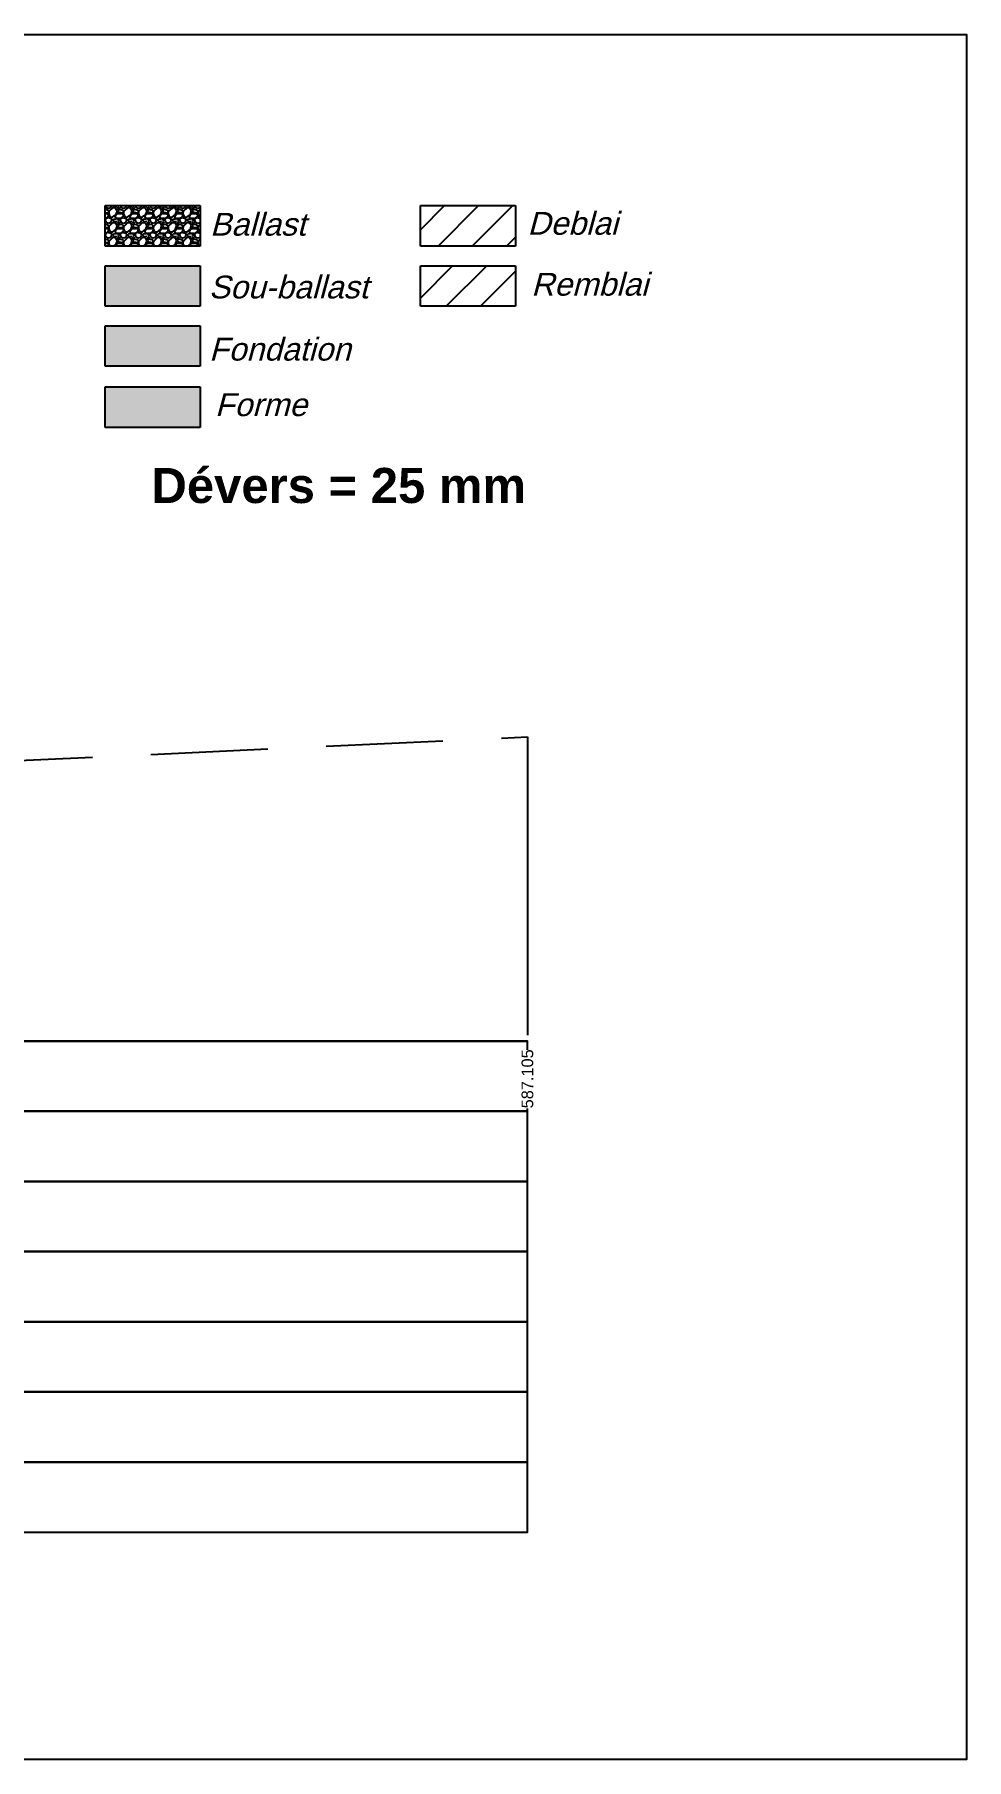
# Model space of a CAD drawing. Header units: millimetres. Extents: x 2762 to 3076, y 916 to 3305.
# Drawn here: x 2906.95 to 2922.89, y 1764.4 to 1793.9 of the extents above; entities that cross this region are included whole.
import ezdxf

# ---------------------------------------------------------------- set-up
doc = ezdxf.new("R2010")
doc.units = ezdxf.units.MM
doc.header["$LTSCALE"] = 2
doc.linetypes.add('CACHE', pattern=[9.525, 6.35, -3.175])
doc.linetypes.add('DASHED', pattern=[0.75, 0.5, -0.25])
doc.layers.add('C-ANNO-TABL-TEXT', color=150, linetype='Continuous')
doc.styles.add('ARIAL', font='arial.ttf')
doc.styles.add('C3D_Profil_Travers', font='romans.shx')
doc.styles.get("Standard").update_dxf_attribs({"font": 'arial.ttf'})

msp = doc.modelspace()

# ---------------------------------------------------------------- hatches: boundary and pattern name
h = msp.add_hatch(color=11)
h.dxf.hatch_style = 1
h.paths.add_polyline_path([(2909.781, 1789.944), (2908.155, 1789.944), (2908.155, 1789.252), (2909.781, 1789.252)])
h = msp.add_hatch(color=30)
h.dxf.hatch_style = 1
h.paths.add_polyline_path([(2909.781, 1788.917), (2908.155, 1788.917), (2908.155, 1788.225), (2909.781, 1788.225)])
h = msp.add_hatch(color=83)
h.dxf.hatch_style = 1
h.paths.add_polyline_path([(2909.781, 1787.871), (2908.155, 1787.871), (2908.155, 1787.179), (2909.781, 1787.179)])

# ---------------------------------------------------------------- linework, layer by layer
for p, q in [((2908.155, 1790.972), (2909.781, 1790.972)), ((2908.155, 1790.28), (2908.155, 1790.972)), ((2909.781, 1790.972), (2909.781, 1790.28)), ((2913.548, 1790.972), (2915.174, 1790.972)), ((2913.548, 1790.28), (2913.548, 1790.972)), ((2915.174, 1790.972), (2915.174, 1790.28)), ((2909.781, 1790.28), (2908.155, 1790.28)), ((2915.174, 1790.28), (2913.548, 1790.28)), ((2908.155, 1789.944), (2909.781, 1789.944)), ((2908.155, 1789.252), (2908.155, 1789.944)), ((2909.781, 1789.944), (2909.781, 1789.252)), ((2913.548, 1789.944), (2915.174, 1789.944)), ((2913.548, 1789.252), (2913.548, 1789.944)), ((2915.174, 1789.944), (2915.174, 1789.252)), ((2909.781, 1789.252), (2908.155, 1789.252)), ((2915.174, 1789.252), (2913.548, 1789.252)), ((2908.155, 1788.917), (2909.781, 1788.917)), ((2908.155, 1788.225), (2908.155, 1788.917)), ((2909.781, 1788.917), (2909.781, 1788.225)), ((2909.781, 1788.225), (2908.155, 1788.225)), ((2908.155, 1787.871), (2909.781, 1787.871)), ((2908.155, 1787.179), (2908.155, 1787.871)), ((2909.781, 1787.871), (2909.781, 1787.179)), ((2909.781, 1787.179), (2908.155, 1787.179))]:
    msp.add_line(p, q)
at = {"linetype": 'Continuous'}
for p, q in [((2908.161, 1790.972), (2908.174, 1790.941)), ((2908.26, 1790.941), (2908.271, 1790.972)), ((2908.317, 1790.946), (2908.293, 1790.972)), ((2908.36, 1790.952), (2908.302, 1790.947)), ((2908.394, 1790.972), (2908.376, 1790.952)), ((2908.415, 1790.972), (2908.428, 1790.941)), ((2908.514, 1790.941), (2908.525, 1790.972)), ((2908.571, 1790.946), (2908.547, 1790.972)), ((2908.614, 1790.952), (2908.556, 1790.947)), ((2908.648, 1790.972), (2908.63, 1790.952)), ((2908.669, 1790.972), (2908.682, 1790.941)), ((2908.768, 1790.941), (2908.779, 1790.972)), ((2908.825, 1790.946), (2908.801, 1790.972)), ((2908.868, 1790.952), (2908.81, 1790.947)), ((2908.902, 1790.972), (2908.884, 1790.952)), ((2908.923, 1790.972), (2908.936, 1790.941)), ((2909.022, 1790.941), (2909.033, 1790.972)), ((2909.079, 1790.946), (2909.055, 1790.972)), ((2909.122, 1790.952), (2909.064, 1790.947)), ((2909.156, 1790.972), (2909.138, 1790.952)), ((2909.177, 1790.972), (2909.19, 1790.941)), ((2909.276, 1790.941), (2909.287, 1790.972)), ((2909.333, 1790.946), (2909.309, 1790.972)), ((2909.376, 1790.952), (2909.318, 1790.947)), ((2909.41, 1790.972), (2909.392, 1790.952)), ((2909.431, 1790.972), (2909.444, 1790.941)), ((2909.53, 1790.941), (2909.541, 1790.972)), ((2909.587, 1790.946), (2909.563, 1790.972)), ((2909.63, 1790.952), (2909.572, 1790.947)), ((2909.664, 1790.972), (2909.646, 1790.952)), ((2909.685, 1790.972), (2909.698, 1790.941)), ((2908.158, 1790.925), (2908.155, 1790.927)), ((2908.155, 1790.923), (2908.158, 1790.925)), ((2908.195, 1790.897), (2908.155, 1790.903)), ((2908.155, 1790.857), (2908.205, 1790.851)), ((2908.155, 1790.837), (2908.181, 1790.837)), ((2908.207, 1790.772), (2908.155, 1790.745)), ((2908.158, 1790.671), (2908.155, 1790.673)), ((2908.155, 1790.669), (2908.158, 1790.671)), ((2908.159, 1790.722), (2908.174, 1790.687)), ((2908.16, 1790.722), (2908.176, 1790.758)), ((2908.173, 1790.941), (2908.216, 1790.928)), ((2908.173, 1790.687), (2908.216, 1790.674)), ((2908.176, 1790.758), (2908.217, 1790.771)), ((2908.18, 1790.839), (2908.214, 1790.816)), ((2908.218, 1790.881), (2908.197, 1790.899)), ((2908.204, 1790.842), (2908.217, 1790.865)), ((2908.214, 1790.814), (2908.204, 1790.778)), ((2908.216, 1790.928), (2908.26, 1790.941)), ((2908.216, 1790.769), (2908.257, 1790.754)), ((2908.216, 1790.674), (2908.26, 1790.687)), ((2908.219, 1790.882), (2908.217, 1790.829)), ((2908.217, 1790.865), (2908.217, 1790.88)), ((2908.217, 1790.829), (2908.237, 1790.781)), ((2908.284, 1790.929), (2908.225, 1790.875)), ((2908.284, 1790.675), (2908.225, 1790.621)), ((2908.237, 1790.778), (2908.29, 1790.776)), ((2908.256, 1790.756), (2908.271, 1790.723)), ((2908.26, 1790.687), (2908.273, 1790.722)), ((2908.337, 1790.928), (2908.276, 1790.933)), ((2908.337, 1790.674), (2908.276, 1790.679)), ((2908.317, 1790.692), (2908.289, 1790.722)), ((2908.29, 1790.778), (2908.346, 1790.822)), ((2908.29, 1790.722), (2908.298, 1790.743)), ((2908.346, 1790.742), (2908.298, 1790.737)), ((2908.36, 1790.698), (2908.302, 1790.693)), ((2908.324, 1790.786), (2908.369, 1790.836)), ((2908.343, 1790.756), (2908.325, 1790.787)), ((2908.364, 1790.884), (2908.336, 1790.93)), ((2908.364, 1790.63), (2908.336, 1790.676)), ((2908.405, 1790.752), (2908.341, 1790.757)), ((2908.346, 1790.821), (2908.366, 1790.885)), ((2908.397, 1790.735), (2908.346, 1790.748)), ((2908.363, 1790.928), (2908.373, 1790.903)), ((2908.363, 1790.674), (2908.373, 1790.649)), ((2908.382, 1790.936), (2908.364, 1790.929)), ((2908.382, 1790.682), (2908.364, 1790.675)), ((2908.369, 1790.837), (2908.435, 1790.837)), ((2908.374, 1790.903), (2908.412, 1790.925)), ((2908.399, 1790.905), (2908.374, 1790.88)), ((2908.374, 1790.88), (2908.394, 1790.849)), ((2908.374, 1790.649), (2908.412, 1790.671)), ((2908.399, 1790.651), (2908.374, 1790.626)), ((2908.399, 1790.723), (2908.376, 1790.698)), ((2908.412, 1790.925), (2908.381, 1790.936)), ((2908.412, 1790.671), (2908.381, 1790.682)), ((2908.395, 1790.859), (2908.459, 1790.851)), ((2908.399, 1790.722), (2908.397, 1790.735)), ((2908.449, 1790.897), (2908.399, 1790.904)), ((2908.449, 1790.643), (2908.399, 1790.65)), ((2908.461, 1790.772), (2908.408, 1790.744)), ((2908.413, 1790.722), (2908.428, 1790.687)), ((2908.414, 1790.722), (2908.43, 1790.758)), ((2908.427, 1790.941), (2908.47, 1790.928)), ((2908.427, 1790.687), (2908.47, 1790.674)), ((2908.43, 1790.758), (2908.471, 1790.771)), ((2908.434, 1790.839), (2908.468, 1790.816)), ((2908.472, 1790.881), (2908.451, 1790.899)), ((2908.458, 1790.842), (2908.471, 1790.865)), ((2908.468, 1790.814), (2908.458, 1790.778)), ((2908.47, 1790.928), (2908.514, 1790.941)), ((2908.47, 1790.769), (2908.511, 1790.754)), ((2908.47, 1790.674), (2908.514, 1790.687)), ((2908.473, 1790.882), (2908.471, 1790.829)), ((2908.471, 1790.865), (2908.471, 1790.88)), ((2908.471, 1790.829), (2908.491, 1790.781)), ((2908.538, 1790.929), (2908.479, 1790.875)), ((2908.538, 1790.675), (2908.479, 1790.621)), ((2908.491, 1790.778), (2908.544, 1790.776)), ((2908.51, 1790.756), (2908.525, 1790.723)), ((2908.514, 1790.687), (2908.527, 1790.722)), ((2908.591, 1790.928), (2908.53, 1790.933)), ((2908.591, 1790.674), (2908.53, 1790.679)), ((2908.571, 1790.692), (2908.543, 1790.722)), ((2908.544, 1790.778), (2908.6, 1790.822)), ((2908.544, 1790.722), (2908.552, 1790.743)), ((2908.6, 1790.742), (2908.552, 1790.737)), ((2908.614, 1790.698), (2908.556, 1790.693)), ((2908.578, 1790.786), (2908.623, 1790.836)), ((2908.597, 1790.756), (2908.579, 1790.787)), ((2908.618, 1790.884), (2908.59, 1790.93)), ((2908.618, 1790.63), (2908.59, 1790.676)), ((2908.659, 1790.752), (2908.595, 1790.757)), ((2908.6, 1790.821), (2908.62, 1790.885)), ((2908.651, 1790.735), (2908.6, 1790.748)), ((2908.617, 1790.928), (2908.627, 1790.903)), ((2908.617, 1790.674), (2908.627, 1790.649)), ((2908.636, 1790.936), (2908.618, 1790.929)), ((2908.636, 1790.682), (2908.618, 1790.675)), ((2908.623, 1790.837), (2908.689, 1790.837)), ((2908.628, 1790.903), (2908.666, 1790.925)), ((2908.653, 1790.905), (2908.628, 1790.88)), ((2908.628, 1790.88), (2908.648, 1790.849)), ((2908.628, 1790.649), (2908.666, 1790.671)), ((2908.653, 1790.651), (2908.628, 1790.626)), ((2908.653, 1790.723), (2908.63, 1790.698)), ((2908.666, 1790.925), (2908.635, 1790.936)), ((2908.666, 1790.671), (2908.635, 1790.682)), ((2908.649, 1790.859), (2908.713, 1790.851)), ((2908.653, 1790.722), (2908.651, 1790.735)), ((2908.703, 1790.897), (2908.653, 1790.904)), ((2908.703, 1790.643), (2908.653, 1790.65)), ((2908.715, 1790.772), (2908.662, 1790.744)), ((2908.667, 1790.722), (2908.682, 1790.687)), ((2908.668, 1790.722), (2908.684, 1790.758)), ((2908.681, 1790.941), (2908.724, 1790.928)), ((2908.681, 1790.687), (2908.724, 1790.674)), ((2908.684, 1790.758), (2908.725, 1790.771)), ((2908.688, 1790.839), (2908.722, 1790.816)), ((2908.726, 1790.881), (2908.705, 1790.899)), ((2908.712, 1790.842), (2908.725, 1790.865)), ((2908.722, 1790.814), (2908.712, 1790.778)), ((2908.724, 1790.928), (2908.768, 1790.941)), ((2908.724, 1790.769), (2908.765, 1790.754)), ((2908.724, 1790.674), (2908.768, 1790.687)), ((2908.727, 1790.882), (2908.725, 1790.829)), ((2908.725, 1790.865), (2908.725, 1790.88)), ((2908.725, 1790.829), (2908.745, 1790.781)), ((2908.792, 1790.929), (2908.733, 1790.875)), ((2908.792, 1790.675), (2908.733, 1790.621)), ((2908.745, 1790.778), (2908.798, 1790.776)), ((2908.764, 1790.756), (2908.779, 1790.723)), ((2908.768, 1790.687), (2908.781, 1790.722)), ((2908.845, 1790.928), (2908.784, 1790.933)), ((2908.845, 1790.674), (2908.784, 1790.679)), ((2908.825, 1790.692), (2908.797, 1790.722)), ((2908.798, 1790.778), (2908.854, 1790.822)), ((2908.798, 1790.722), (2908.806, 1790.743)), ((2908.854, 1790.742), (2908.806, 1790.737)), ((2908.868, 1790.698), (2908.81, 1790.693)), ((2908.832, 1790.786), (2908.877, 1790.836)), ((2908.851, 1790.756), (2908.833, 1790.787)), ((2908.872, 1790.884), (2908.844, 1790.93)), ((2908.872, 1790.63), (2908.844, 1790.676)), ((2908.913, 1790.752), (2908.849, 1790.757)), ((2908.854, 1790.821), (2908.874, 1790.885)), ((2908.905, 1790.735), (2908.854, 1790.748)), ((2908.871, 1790.928), (2908.881, 1790.903)), ((2908.871, 1790.674), (2908.881, 1790.649)), ((2908.89, 1790.936), (2908.872, 1790.929)), ((2908.89, 1790.682), (2908.872, 1790.675)), ((2908.877, 1790.837), (2908.943, 1790.837)), ((2908.882, 1790.903), (2908.92, 1790.925)), ((2908.907, 1790.905), (2908.882, 1790.88)), ((2908.882, 1790.88), (2908.902, 1790.849)), ((2908.882, 1790.649), (2908.92, 1790.671)), ((2908.907, 1790.651), (2908.882, 1790.626)), ((2908.907, 1790.723), (2908.884, 1790.698)), ((2908.92, 1790.925), (2908.889, 1790.936)), ((2908.92, 1790.671), (2908.889, 1790.682)), ((2908.903, 1790.859), (2908.967, 1790.851)), ((2908.907, 1790.722), (2908.905, 1790.735)), ((2908.957, 1790.897), (2908.907, 1790.904)), ((2908.957, 1790.643), (2908.907, 1790.65)), ((2908.969, 1790.772), (2908.916, 1790.744)), ((2908.921, 1790.722), (2908.936, 1790.687)), ((2908.922, 1790.722), (2908.938, 1790.758)), ((2908.935, 1790.941), (2908.978, 1790.928)), ((2908.935, 1790.687), (2908.978, 1790.674)), ((2908.938, 1790.758), (2908.979, 1790.771)), ((2908.942, 1790.839), (2908.976, 1790.816)), ((2908.98, 1790.881), (2908.959, 1790.899)), ((2908.966, 1790.842), (2908.979, 1790.865)), ((2908.976, 1790.814), (2908.966, 1790.778)), ((2908.978, 1790.928), (2909.022, 1790.941)), ((2908.978, 1790.769), (2909.019, 1790.754)), ((2908.978, 1790.674), (2909.022, 1790.687)), ((2908.981, 1790.882), (2908.979, 1790.829)), ((2908.979, 1790.865), (2908.979, 1790.88)), ((2908.979, 1790.829), (2908.999, 1790.781)), ((2909.046, 1790.929), (2908.987, 1790.875)), ((2909.046, 1790.675), (2908.987, 1790.621)), ((2908.999, 1790.778), (2909.052, 1790.776)), ((2909.018, 1790.756), (2909.033, 1790.723)), ((2909.022, 1790.687), (2909.035, 1790.722)), ((2909.099, 1790.928), (2909.038, 1790.933)), ((2909.099, 1790.674), (2909.038, 1790.679)), ((2909.079, 1790.692), (2909.051, 1790.722)), ((2909.052, 1790.778), (2909.108, 1790.822)), ((2909.052, 1790.722), (2909.06, 1790.743)), ((2909.108, 1790.742), (2909.06, 1790.737)), ((2909.122, 1790.698), (2909.064, 1790.693)), ((2909.086, 1790.786), (2909.131, 1790.836)), ((2909.105, 1790.756), (2909.087, 1790.787)), ((2909.126, 1790.884), (2909.098, 1790.93)), ((2909.126, 1790.63), (2909.098, 1790.676)), ((2909.167, 1790.752), (2909.103, 1790.757)), ((2909.108, 1790.821), (2909.128, 1790.885)), ((2909.159, 1790.735), (2909.108, 1790.748)), ((2909.125, 1790.928), (2909.135, 1790.903)), ((2909.125, 1790.674), (2909.135, 1790.649)), ((2909.144, 1790.936), (2909.126, 1790.929)), ((2909.144, 1790.682), (2909.126, 1790.675)), ((2909.131, 1790.837), (2909.197, 1790.837)), ((2909.136, 1790.903), (2909.174, 1790.925)), ((2909.161, 1790.905), (2909.136, 1790.88)), ((2909.136, 1790.88), (2909.156, 1790.849)), ((2909.136, 1790.649), (2909.174, 1790.671)), ((2909.161, 1790.651), (2909.136, 1790.626)), ((2909.161, 1790.723), (2909.138, 1790.698)), ((2909.174, 1790.925), (2909.143, 1790.936)), ((2909.174, 1790.671), (2909.143, 1790.682)), ((2909.157, 1790.859), (2909.221, 1790.851)), ((2909.161, 1790.722), (2909.159, 1790.735)), ((2909.211, 1790.897), (2909.161, 1790.904)), ((2909.211, 1790.643), (2909.161, 1790.65)), ((2909.223, 1790.772), (2909.17, 1790.744)), ((2909.175, 1790.722), (2909.19, 1790.687)), ((2909.176, 1790.722), (2909.192, 1790.758)), ((2909.189, 1790.941), (2909.232, 1790.928)), ((2909.189, 1790.687), (2909.232, 1790.674)), ((2909.192, 1790.758), (2909.233, 1790.771)), ((2909.196, 1790.839), (2909.23, 1790.816)), ((2909.234, 1790.881), (2909.213, 1790.899)), ((2909.22, 1790.842), (2909.233, 1790.865)), ((2909.23, 1790.814), (2909.22, 1790.778)), ((2909.232, 1790.928), (2909.276, 1790.941)), ((2909.232, 1790.769), (2909.273, 1790.754)), ((2909.232, 1790.674), (2909.276, 1790.687)), ((2909.235, 1790.882), (2909.233, 1790.829)), ((2909.233, 1790.865), (2909.233, 1790.88)), ((2909.233, 1790.829), (2909.253, 1790.781)), ((2909.3, 1790.929), (2909.241, 1790.875)), ((2909.3, 1790.675), (2909.241, 1790.621)), ((2909.253, 1790.778), (2909.306, 1790.776)), ((2909.272, 1790.756), (2909.287, 1790.723)), ((2909.276, 1790.687), (2909.289, 1790.722)), ((2909.353, 1790.928), (2909.292, 1790.933)), ((2909.353, 1790.674), (2909.292, 1790.679)), ((2909.333, 1790.692), (2909.305, 1790.722)), ((2909.306, 1790.778), (2909.362, 1790.822)), ((2909.306, 1790.722), (2909.314, 1790.743)), ((2909.362, 1790.742), (2909.314, 1790.737)), ((2909.376, 1790.698), (2909.318, 1790.693)), ((2909.34, 1790.786), (2909.385, 1790.836)), ((2909.359, 1790.756), (2909.341, 1790.787)), ((2909.38, 1790.884), (2909.352, 1790.93)), ((2909.38, 1790.63), (2909.352, 1790.676)), ((2909.421, 1790.752), (2909.357, 1790.757)), ((2909.362, 1790.821), (2909.382, 1790.885)), ((2909.413, 1790.735), (2909.362, 1790.748)), ((2909.379, 1790.928), (2909.389, 1790.903)), ((2909.379, 1790.674), (2909.389, 1790.649)), ((2909.398, 1790.936), (2909.38, 1790.929)), ((2909.398, 1790.682), (2909.38, 1790.675)), ((2909.385, 1790.837), (2909.451, 1790.837)), ((2909.39, 1790.903), (2909.428, 1790.925)), ((2909.415, 1790.905), (2909.39, 1790.88)), ((2909.39, 1790.88), (2909.41, 1790.849)), ((2909.39, 1790.649), (2909.428, 1790.671)), ((2909.415, 1790.651), (2909.39, 1790.626)), ((2909.415, 1790.723), (2909.392, 1790.698)), ((2909.428, 1790.925), (2909.397, 1790.936)), ((2909.428, 1790.671), (2909.397, 1790.682)), ((2909.411, 1790.859), (2909.475, 1790.851)), ((2909.415, 1790.722), (2909.413, 1790.735)), ((2909.465, 1790.897), (2909.415, 1790.904)), ((2909.465, 1790.643), (2909.415, 1790.65)), ((2909.477, 1790.772), (2909.424, 1790.744)), ((2909.429, 1790.722), (2909.444, 1790.687)), ((2909.43, 1790.722), (2909.446, 1790.758)), ((2909.443, 1790.941), (2909.486, 1790.928)), ((2909.443, 1790.687), (2909.486, 1790.674)), ((2909.446, 1790.758), (2909.487, 1790.771)), ((2909.45, 1790.839), (2909.484, 1790.816)), ((2909.488, 1790.881), (2909.467, 1790.899)), ((2909.474, 1790.842), (2909.487, 1790.865)), ((2909.484, 1790.814), (2909.474, 1790.778)), ((2909.486, 1790.928), (2909.53, 1790.941)), ((2909.486, 1790.769), (2909.527, 1790.754)), ((2909.486, 1790.674), (2909.53, 1790.687)), ((2909.489, 1790.882), (2909.487, 1790.829)), ((2909.487, 1790.865), (2909.487, 1790.88)), ((2909.487, 1790.829), (2909.507, 1790.781)), ((2909.554, 1790.929), (2909.495, 1790.875)), ((2909.554, 1790.675), (2909.495, 1790.621)), ((2909.507, 1790.778), (2909.56, 1790.776)), ((2909.526, 1790.756), (2909.541, 1790.723)), ((2909.53, 1790.687), (2909.543, 1790.722)), ((2909.607, 1790.928), (2909.546, 1790.933)), ((2909.607, 1790.674), (2909.546, 1790.679)), ((2909.587, 1790.692), (2909.559, 1790.722)), ((2909.56, 1790.778), (2909.616, 1790.822)), ((2909.56, 1790.722), (2909.568, 1790.743)), ((2909.616, 1790.742), (2909.568, 1790.737)), ((2909.63, 1790.698), (2909.572, 1790.693)), ((2909.594, 1790.786), (2909.639, 1790.836)), ((2909.613, 1790.756), (2909.595, 1790.787)), ((2909.634, 1790.884), (2909.606, 1790.93)), ((2909.634, 1790.63), (2909.606, 1790.676)), ((2909.675, 1790.752), (2909.611, 1790.757)), ((2909.616, 1790.821), (2909.636, 1790.885)), ((2909.667, 1790.735), (2909.616, 1790.748)), ((2909.633, 1790.928), (2909.643, 1790.903)), ((2909.633, 1790.674), (2909.643, 1790.649)), ((2909.652, 1790.936), (2909.634, 1790.929)), ((2909.652, 1790.682), (2909.634, 1790.675)), ((2909.639, 1790.837), (2909.705, 1790.837)), ((2909.644, 1790.903), (2909.682, 1790.925)), ((2909.669, 1790.905), (2909.644, 1790.88)), ((2909.644, 1790.88), (2909.664, 1790.849)), ((2909.644, 1790.649), (2909.682, 1790.671)), ((2909.669, 1790.651), (2909.644, 1790.626)), ((2909.669, 1790.723), (2909.646, 1790.698)), ((2909.682, 1790.925), (2909.651, 1790.936)), ((2909.682, 1790.671), (2909.651, 1790.682)), ((2909.665, 1790.859), (2909.729, 1790.851)), ((2909.669, 1790.722), (2909.667, 1790.735)), ((2909.719, 1790.897), (2909.669, 1790.904)), ((2909.719, 1790.643), (2909.669, 1790.65)), ((2909.731, 1790.772), (2909.678, 1790.744)), ((2909.683, 1790.722), (2909.698, 1790.687)), ((2909.684, 1790.722), (2909.7, 1790.758)), ((2909.697, 1790.941), (2909.74, 1790.928)), ((2909.697, 1790.687), (2909.74, 1790.674)), ((2909.7, 1790.758), (2909.741, 1790.771)), ((2909.704, 1790.839), (2909.738, 1790.816)), ((2909.742, 1790.881), (2909.721, 1790.899)), ((2909.728, 1790.842), (2909.741, 1790.865)), ((2909.738, 1790.814), (2909.728, 1790.778)), ((2909.74, 1790.928), (2909.781, 1790.94)), ((2909.74, 1790.769), (2909.781, 1790.754)), ((2909.74, 1790.674), (2909.781, 1790.686)), ((2909.743, 1790.882), (2909.741, 1790.829)), ((2909.741, 1790.865), (2909.741, 1790.88)), ((2909.741, 1790.829), (2909.761, 1790.781)), ((2909.781, 1790.904), (2909.749, 1790.875)), ((2909.781, 1790.65), (2909.749, 1790.621)), ((2909.761, 1790.778), (2909.781, 1790.777)), ((2909.78, 1790.756), (2909.781, 1790.753)), ((2908.195, 1790.643), (2908.155, 1790.649)), ((2908.155, 1790.603), (2908.205, 1790.597)), ((2908.155, 1790.583), (2908.181, 1790.583)), ((2908.207, 1790.518), (2908.155, 1790.491)), ((2908.158, 1790.417), (2908.155, 1790.419)), ((2908.155, 1790.415), (2908.158, 1790.417)), ((2908.195, 1790.389), (2908.155, 1790.395)), ((2908.159, 1790.468), (2908.174, 1790.433)), ((2908.16, 1790.468), (2908.176, 1790.504)), ((2908.173, 1790.433), (2908.216, 1790.42)), ((2908.176, 1790.504), (2908.217, 1790.517)), ((2908.18, 1790.585), (2908.214, 1790.562)), ((2908.218, 1790.627), (2908.197, 1790.645)), ((2908.218, 1790.373), (2908.197, 1790.391)), ((2908.204, 1790.588), (2908.217, 1790.611)), ((2908.214, 1790.56), (2908.204, 1790.524)), ((2908.204, 1790.334), (2908.217, 1790.357)), ((2908.216, 1790.515), (2908.257, 1790.5)), ((2908.216, 1790.42), (2908.26, 1790.433)), ((2908.219, 1790.628), (2908.217, 1790.575)), ((2908.217, 1790.611), (2908.217, 1790.626)), ((2908.217, 1790.575), (2908.237, 1790.527)), ((2908.219, 1790.374), (2908.217, 1790.321)), ((2908.217, 1790.357), (2908.217, 1790.372)), ((2908.284, 1790.421), (2908.225, 1790.367)), ((2908.237, 1790.524), (2908.29, 1790.522)), ((2908.256, 1790.502), (2908.271, 1790.469)), ((2908.26, 1790.433), (2908.273, 1790.468)), ((2908.337, 1790.42), (2908.276, 1790.425)), ((2908.317, 1790.438), (2908.289, 1790.468)), ((2908.29, 1790.524), (2908.346, 1790.568)), ((2908.29, 1790.468), (2908.298, 1790.489)), ((2908.346, 1790.488), (2908.298, 1790.483)), ((2908.36, 1790.444), (2908.302, 1790.439)), ((2908.324, 1790.532), (2908.369, 1790.582)), ((2908.343, 1790.502), (2908.325, 1790.533)), ((2908.364, 1790.376), (2908.336, 1790.422)), ((2908.405, 1790.498), (2908.341, 1790.503)), ((2908.346, 1790.567), (2908.366, 1790.631)), ((2908.397, 1790.481), (2908.346, 1790.494)), ((2908.346, 1790.313), (2908.366, 1790.377)), ((2908.363, 1790.42), (2908.373, 1790.395)), ((2908.382, 1790.428), (2908.364, 1790.421)), ((2908.369, 1790.583), (2908.435, 1790.583)), ((2908.374, 1790.626), (2908.394, 1790.595)), ((2908.374, 1790.395), (2908.412, 1790.417)), ((2908.399, 1790.397), (2908.374, 1790.372)), ((2908.374, 1790.372), (2908.394, 1790.341)), ((2908.399, 1790.469), (2908.376, 1790.444)), ((2908.412, 1790.417), (2908.381, 1790.428)), ((2908.395, 1790.605), (2908.459, 1790.597)), ((2908.399, 1790.468), (2908.397, 1790.481)), ((2908.449, 1790.389), (2908.399, 1790.396)), ((2908.461, 1790.518), (2908.408, 1790.49)), ((2908.413, 1790.468), (2908.428, 1790.433)), ((2908.414, 1790.468), (2908.43, 1790.504)), ((2908.427, 1790.433), (2908.47, 1790.42)), ((2908.43, 1790.504), (2908.471, 1790.517)), ((2908.434, 1790.585), (2908.468, 1790.562)), ((2908.472, 1790.627), (2908.451, 1790.645)), ((2908.472, 1790.373), (2908.451, 1790.391)), ((2908.458, 1790.588), (2908.471, 1790.611)), ((2908.468, 1790.56), (2908.458, 1790.524)), ((2908.458, 1790.334), (2908.471, 1790.357)), ((2908.47, 1790.515), (2908.511, 1790.5)), ((2908.47, 1790.42), (2908.514, 1790.433)), ((2908.473, 1790.628), (2908.471, 1790.575)), ((2908.471, 1790.611), (2908.471, 1790.626)), ((2908.471, 1790.575), (2908.491, 1790.527)), ((2908.473, 1790.374), (2908.471, 1790.321)), ((2908.471, 1790.357), (2908.471, 1790.372)), ((2908.538, 1790.421), (2908.479, 1790.367)), ((2908.491, 1790.524), (2908.544, 1790.522)), ((2908.51, 1790.502), (2908.525, 1790.469)), ((2908.514, 1790.433), (2908.527, 1790.468)), ((2908.591, 1790.42), (2908.53, 1790.425)), ((2908.571, 1790.438), (2908.543, 1790.468)), ((2908.544, 1790.524), (2908.6, 1790.568)), ((2908.544, 1790.468), (2908.552, 1790.489)), ((2908.6, 1790.488), (2908.552, 1790.483)), ((2908.614, 1790.444), (2908.556, 1790.439)), ((2908.578, 1790.532), (2908.623, 1790.582)), ((2908.597, 1790.502), (2908.579, 1790.533)), ((2908.618, 1790.376), (2908.59, 1790.422)), ((2908.659, 1790.498), (2908.595, 1790.503)), ((2908.6, 1790.567), (2908.62, 1790.631)), ((2908.651, 1790.481), (2908.6, 1790.494)), ((2908.6, 1790.313), (2908.62, 1790.377)), ((2908.617, 1790.42), (2908.627, 1790.395)), ((2908.636, 1790.428), (2908.618, 1790.421)), ((2908.623, 1790.583), (2908.689, 1790.583)), ((2908.628, 1790.626), (2908.648, 1790.595)), ((2908.628, 1790.395), (2908.666, 1790.417)), ((2908.653, 1790.397), (2908.628, 1790.372)), ((2908.628, 1790.372), (2908.648, 1790.341)), ((2908.653, 1790.469), (2908.63, 1790.444)), ((2908.666, 1790.417), (2908.635, 1790.428)), ((2908.649, 1790.605), (2908.713, 1790.597)), ((2908.653, 1790.468), (2908.651, 1790.481)), ((2908.703, 1790.389), (2908.653, 1790.396)), ((2908.715, 1790.518), (2908.662, 1790.49)), ((2908.667, 1790.468), (2908.682, 1790.433)), ((2908.668, 1790.468), (2908.684, 1790.504)), ((2908.681, 1790.433), (2908.724, 1790.42)), ((2908.684, 1790.504), (2908.725, 1790.517)), ((2908.688, 1790.585), (2908.722, 1790.562)), ((2908.726, 1790.627), (2908.705, 1790.645)), ((2908.726, 1790.373), (2908.705, 1790.391)), ((2908.712, 1790.588), (2908.725, 1790.611)), ((2908.722, 1790.56), (2908.712, 1790.524)), ((2908.712, 1790.334), (2908.725, 1790.357)), ((2908.724, 1790.515), (2908.765, 1790.5)), ((2908.724, 1790.42), (2908.768, 1790.433)), ((2908.727, 1790.628), (2908.725, 1790.575)), ((2908.725, 1790.611), (2908.725, 1790.626)), ((2908.725, 1790.575), (2908.745, 1790.527)), ((2908.727, 1790.374), (2908.725, 1790.321)), ((2908.725, 1790.357), (2908.725, 1790.372)), ((2908.792, 1790.421), (2908.733, 1790.367)), ((2908.745, 1790.524), (2908.798, 1790.522)), ((2908.764, 1790.502), (2908.779, 1790.469)), ((2908.768, 1790.433), (2908.781, 1790.468)), ((2908.845, 1790.42), (2908.784, 1790.425)), ((2908.825, 1790.438), (2908.797, 1790.468)), ((2908.798, 1790.524), (2908.854, 1790.568)), ((2908.798, 1790.468), (2908.806, 1790.489)), ((2908.854, 1790.488), (2908.806, 1790.483)), ((2908.868, 1790.444), (2908.81, 1790.439)), ((2908.832, 1790.532), (2908.877, 1790.582)), ((2908.851, 1790.502), (2908.833, 1790.533)), ((2908.872, 1790.376), (2908.844, 1790.422)), ((2908.913, 1790.498), (2908.849, 1790.503)), ((2908.854, 1790.567), (2908.874, 1790.631)), ((2908.905, 1790.481), (2908.854, 1790.494)), ((2908.854, 1790.313), (2908.874, 1790.377)), ((2908.871, 1790.42), (2908.881, 1790.395)), ((2908.89, 1790.428), (2908.872, 1790.421)), ((2908.877, 1790.583), (2908.943, 1790.583)), ((2908.882, 1790.626), (2908.902, 1790.595)), ((2908.882, 1790.395), (2908.92, 1790.417)), ((2908.907, 1790.397), (2908.882, 1790.372)), ((2908.882, 1790.372), (2908.902, 1790.341)), ((2908.907, 1790.469), (2908.884, 1790.444)), ((2908.92, 1790.417), (2908.889, 1790.428)), ((2908.903, 1790.605), (2908.967, 1790.597)), ((2908.907, 1790.468), (2908.905, 1790.481)), ((2908.957, 1790.389), (2908.907, 1790.396)), ((2908.969, 1790.518), (2908.916, 1790.49)), ((2908.921, 1790.468), (2908.936, 1790.433)), ((2908.922, 1790.468), (2908.938, 1790.504)), ((2908.935, 1790.433), (2908.978, 1790.42)), ((2908.938, 1790.504), (2908.979, 1790.517)), ((2908.942, 1790.585), (2908.976, 1790.562)), ((2908.98, 1790.627), (2908.959, 1790.645)), ((2908.98, 1790.373), (2908.959, 1790.391)), ((2908.966, 1790.588), (2908.979, 1790.611)), ((2908.976, 1790.56), (2908.966, 1790.524)), ((2908.966, 1790.334), (2908.979, 1790.357)), ((2908.978, 1790.515), (2909.019, 1790.5)), ((2908.978, 1790.42), (2909.022, 1790.433)), ((2908.981, 1790.628), (2908.979, 1790.575)), ((2908.979, 1790.611), (2908.979, 1790.626)), ((2908.979, 1790.575), (2908.999, 1790.527)), ((2908.981, 1790.374), (2908.979, 1790.321)), ((2908.979, 1790.357), (2908.979, 1790.372)), ((2909.046, 1790.421), (2908.987, 1790.367)), ((2908.999, 1790.524), (2909.052, 1790.522)), ((2909.018, 1790.502), (2909.033, 1790.469)), ((2909.022, 1790.433), (2909.035, 1790.468)), ((2909.099, 1790.42), (2909.038, 1790.425)), ((2909.079, 1790.438), (2909.051, 1790.468)), ((2909.052, 1790.524), (2909.108, 1790.568)), ((2909.052, 1790.468), (2909.06, 1790.489)), ((2909.108, 1790.488), (2909.06, 1790.483)), ((2909.122, 1790.444), (2909.064, 1790.439)), ((2909.086, 1790.532), (2909.131, 1790.582)), ((2909.105, 1790.502), (2909.087, 1790.533)), ((2909.126, 1790.376), (2909.098, 1790.422)), ((2909.167, 1790.498), (2909.103, 1790.503)), ((2909.108, 1790.567), (2909.128, 1790.631)), ((2909.159, 1790.481), (2909.108, 1790.494)), ((2909.108, 1790.313), (2909.128, 1790.377)), ((2909.125, 1790.42), (2909.135, 1790.395)), ((2909.144, 1790.428), (2909.126, 1790.421)), ((2909.131, 1790.583), (2909.197, 1790.583)), ((2909.136, 1790.626), (2909.156, 1790.595)), ((2909.136, 1790.395), (2909.174, 1790.417)), ((2909.161, 1790.397), (2909.136, 1790.372)), ((2909.136, 1790.372), (2909.156, 1790.341)), ((2909.161, 1790.469), (2909.138, 1790.444)), ((2909.174, 1790.417), (2909.143, 1790.428)), ((2909.157, 1790.605), (2909.221, 1790.597)), ((2909.161, 1790.468), (2909.159, 1790.481)), ((2909.211, 1790.389), (2909.161, 1790.396)), ((2909.223, 1790.518), (2909.17, 1790.49)), ((2909.175, 1790.468), (2909.19, 1790.433)), ((2909.176, 1790.468), (2909.192, 1790.504)), ((2909.189, 1790.433), (2909.232, 1790.42)), ((2909.192, 1790.504), (2909.233, 1790.517)), ((2909.196, 1790.585), (2909.23, 1790.562)), ((2909.234, 1790.627), (2909.213, 1790.645)), ((2909.234, 1790.373), (2909.213, 1790.391)), ((2909.22, 1790.588), (2909.233, 1790.611)), ((2909.23, 1790.56), (2909.22, 1790.524)), ((2909.22, 1790.334), (2909.233, 1790.357)), ((2909.232, 1790.515), (2909.273, 1790.5)), ((2909.232, 1790.42), (2909.276, 1790.433)), ((2909.235, 1790.628), (2909.233, 1790.575)), ((2909.233, 1790.611), (2909.233, 1790.626)), ((2909.233, 1790.575), (2909.253, 1790.527)), ((2909.235, 1790.374), (2909.233, 1790.321)), ((2909.233, 1790.357), (2909.233, 1790.372)), ((2909.3, 1790.421), (2909.241, 1790.367)), ((2909.253, 1790.524), (2909.306, 1790.522)), ((2909.272, 1790.502), (2909.287, 1790.469)), ((2909.276, 1790.433), (2909.289, 1790.468)), ((2909.353, 1790.42), (2909.292, 1790.425)), ((2909.333, 1790.438), (2909.305, 1790.468)), ((2909.306, 1790.524), (2909.362, 1790.568)), ((2909.306, 1790.468), (2909.314, 1790.489)), ((2909.362, 1790.488), (2909.314, 1790.483)), ((2909.376, 1790.444), (2909.318, 1790.439)), ((2909.34, 1790.532), (2909.385, 1790.582)), ((2909.359, 1790.502), (2909.341, 1790.533)), ((2909.38, 1790.376), (2909.352, 1790.422)), ((2909.421, 1790.498), (2909.357, 1790.503)), ((2909.362, 1790.567), (2909.382, 1790.631)), ((2909.413, 1790.481), (2909.362, 1790.494)), ((2909.362, 1790.313), (2909.382, 1790.377)), ((2909.379, 1790.42), (2909.389, 1790.395)), ((2909.398, 1790.428), (2909.38, 1790.421)), ((2909.385, 1790.583), (2909.451, 1790.583)), ((2909.39, 1790.626), (2909.41, 1790.595)), ((2909.39, 1790.395), (2909.428, 1790.417)), ((2909.415, 1790.397), (2909.39, 1790.372)), ((2909.39, 1790.372), (2909.41, 1790.341)), ((2909.415, 1790.469), (2909.392, 1790.444)), ((2909.428, 1790.417), (2909.397, 1790.428)), ((2909.411, 1790.605), (2909.475, 1790.597)), ((2909.415, 1790.468), (2909.413, 1790.481)), ((2909.465, 1790.389), (2909.415, 1790.396)), ((2909.477, 1790.518), (2909.424, 1790.49)), ((2909.429, 1790.468), (2909.444, 1790.433)), ((2909.43, 1790.468), (2909.446, 1790.504)), ((2909.443, 1790.433), (2909.486, 1790.42)), ((2909.446, 1790.504), (2909.487, 1790.517)), ((2909.45, 1790.585), (2909.484, 1790.562)), ((2909.488, 1790.627), (2909.467, 1790.645)), ((2909.488, 1790.373), (2909.467, 1790.391)), ((2909.474, 1790.588), (2909.487, 1790.611)), ((2909.484, 1790.56), (2909.474, 1790.524)), ((2909.474, 1790.334), (2909.487, 1790.357)), ((2909.486, 1790.515), (2909.527, 1790.5)), ((2909.486, 1790.42), (2909.53, 1790.433)), ((2909.489, 1790.628), (2909.487, 1790.575)), ((2909.487, 1790.611), (2909.487, 1790.626)), ((2909.487, 1790.575), (2909.507, 1790.527)), ((2909.489, 1790.374), (2909.487, 1790.321)), ((2909.487, 1790.357), (2909.487, 1790.372)), ((2909.554, 1790.421), (2909.495, 1790.367)), ((2909.507, 1790.524), (2909.56, 1790.522)), ((2909.526, 1790.502), (2909.541, 1790.469)), ((2909.53, 1790.433), (2909.543, 1790.468)), ((2909.607, 1790.42), (2909.546, 1790.425)), ((2909.587, 1790.438), (2909.559, 1790.468)), ((2909.56, 1790.524), (2909.616, 1790.568)), ((2909.56, 1790.468), (2909.568, 1790.489)), ((2909.616, 1790.488), (2909.568, 1790.483)), ((2909.63, 1790.444), (2909.572, 1790.439)), ((2909.594, 1790.532), (2909.639, 1790.582)), ((2909.613, 1790.502), (2909.595, 1790.533)), ((2909.634, 1790.376), (2909.606, 1790.422)), ((2909.675, 1790.498), (2909.611, 1790.503)), ((2909.616, 1790.567), (2909.636, 1790.631)), ((2909.667, 1790.481), (2909.616, 1790.494)), ((2909.616, 1790.313), (2909.636, 1790.377)), ((2909.633, 1790.42), (2909.643, 1790.395)), ((2909.652, 1790.428), (2909.634, 1790.421)), ((2909.639, 1790.583), (2909.705, 1790.583)), ((2909.644, 1790.626), (2909.664, 1790.595)), ((2909.644, 1790.395), (2909.682, 1790.417)), ((2909.669, 1790.397), (2909.644, 1790.372)), ((2909.644, 1790.372), (2909.664, 1790.341)), ((2909.669, 1790.469), (2909.646, 1790.444)), ((2909.682, 1790.417), (2909.651, 1790.428)), ((2909.665, 1790.605), (2909.729, 1790.597)), ((2909.669, 1790.468), (2909.667, 1790.481)), ((2909.719, 1790.389), (2909.669, 1790.396)), ((2909.731, 1790.518), (2909.678, 1790.49)), ((2909.683, 1790.468), (2909.698, 1790.433)), ((2909.684, 1790.468), (2909.7, 1790.504)), ((2909.697, 1790.433), (2909.74, 1790.42)), ((2909.7, 1790.504), (2909.741, 1790.517)), ((2909.704, 1790.585), (2909.738, 1790.562)), ((2909.742, 1790.627), (2909.721, 1790.645)), ((2909.742, 1790.373), (2909.721, 1790.391)), ((2909.728, 1790.588), (2909.741, 1790.611)), ((2909.738, 1790.56), (2909.728, 1790.524)), ((2909.728, 1790.334), (2909.741, 1790.357)), ((2909.74, 1790.515), (2909.781, 1790.5)), ((2909.74, 1790.42), (2909.781, 1790.432)), ((2909.743, 1790.628), (2909.741, 1790.575)), ((2909.741, 1790.611), (2909.741, 1790.626)), ((2909.741, 1790.575), (2909.761, 1790.527)), ((2909.743, 1790.374), (2909.741, 1790.321)), ((2909.741, 1790.357), (2909.741, 1790.372)), ((2909.781, 1790.396), (2909.749, 1790.367)), ((2909.761, 1790.524), (2909.781, 1790.523)), ((2909.78, 1790.502), (2909.781, 1790.499)), ((2908.155, 1790.349), (2908.205, 1790.343)), ((2908.155, 1790.329), (2908.181, 1790.329)), ((2908.18, 1790.331), (2908.214, 1790.308)), ((2908.214, 1790.306), (2908.206, 1790.28)), ((2908.217, 1790.321), (2908.235, 1790.28)), ((2908.302, 1790.28), (2908.346, 1790.314)), ((2908.325, 1790.28), (2908.369, 1790.328)), ((2908.369, 1790.329), (2908.435, 1790.329)), ((2908.395, 1790.351), (2908.459, 1790.343)), ((2908.434, 1790.331), (2908.468, 1790.308)), ((2908.468, 1790.306), (2908.46, 1790.28)), ((2908.471, 1790.321), (2908.489, 1790.28)), ((2908.556, 1790.28), (2908.6, 1790.314)), ((2908.579, 1790.28), (2908.623, 1790.328)), ((2908.623, 1790.329), (2908.689, 1790.329)), ((2908.649, 1790.351), (2908.713, 1790.343)), ((2908.688, 1790.331), (2908.722, 1790.308)), ((2908.722, 1790.306), (2908.714, 1790.28)), ((2908.725, 1790.321), (2908.743, 1790.28)), ((2908.81, 1790.28), (2908.854, 1790.314)), ((2908.833, 1790.28), (2908.877, 1790.328)), ((2908.877, 1790.329), (2908.943, 1790.329)), ((2908.903, 1790.351), (2908.967, 1790.343)), ((2908.942, 1790.331), (2908.976, 1790.308)), ((2908.976, 1790.306), (2908.968, 1790.28)), ((2908.979, 1790.321), (2908.997, 1790.28)), ((2909.064, 1790.28), (2909.108, 1790.314)), ((2909.087, 1790.28), (2909.131, 1790.328)), ((2909.131, 1790.329), (2909.197, 1790.329)), ((2909.157, 1790.351), (2909.221, 1790.343)), ((2909.196, 1790.331), (2909.23, 1790.308)), ((2909.23, 1790.306), (2909.222, 1790.28)), ((2909.233, 1790.321), (2909.251, 1790.28)), ((2909.318, 1790.28), (2909.362, 1790.314)), ((2909.341, 1790.28), (2909.385, 1790.328)), ((2909.385, 1790.329), (2909.451, 1790.329)), ((2909.411, 1790.351), (2909.475, 1790.343)), ((2909.45, 1790.331), (2909.484, 1790.308)), ((2909.484, 1790.306), (2909.476, 1790.28)), ((2909.487, 1790.321), (2909.505, 1790.28)), ((2909.572, 1790.28), (2909.616, 1790.314)), ((2909.595, 1790.28), (2909.639, 1790.328)), ((2909.639, 1790.329), (2909.705, 1790.329)), ((2909.665, 1790.351), (2909.729, 1790.343)), ((2909.704, 1790.331), (2909.738, 1790.308)), ((2909.738, 1790.306), (2909.73, 1790.28)), ((2909.741, 1790.321), (2909.759, 1790.28))]:
    msp.add_line(p, q, dxfattribs=at)
at = {"color": 1, "linetype": 'Continuous'}
for p, q in [((2913.548, 1790.559), (2913.96, 1790.972)), ((2913.852, 1790.28), (2914.544, 1790.972)), ((2914.436, 1790.28), (2915.127, 1790.972)), ((2915.019, 1790.28), (2915.174, 1790.435))]:
    msp.add_line(p, q, dxfattribs=at)
at = {"color": 3, "linetype": 'Continuous'}
for p, q in [((2913.548, 1789.392), (2914.1, 1789.944)), ((2913.992, 1789.252), (2914.684, 1789.944)), ((2914.576, 1789.252), (2915.174, 1789.851)), ((2915.159, 1789.252), (2915.174, 1789.268))]:
    msp.add_line(p, q, dxfattribs=at)
at = {"color": 105, "linetype": 'DASHED', "lineweight": -3, "ltscale": 2}
msp.add_line((2902.947, 1781.309), (2915.38, 1781.888), dxfattribs=at)
at = {"color": 98, "linetype": 'CACHE', "lineweight": -3}
msp.add_line((2915.38, 1781.888), (2915.38, 1776.784), dxfattribs=at)
at = {"color": 7, "linetype": 'Continuous', "lineweight": -3}
msp.add_line((2881.379, 1776.684), (2915.381, 1776.684), dxfattribs=at)
for points in [[(2881.379, 1775.484), (2915.381, 1775.484), (2915.381, 1776.684), (2881.379, 1776.684)], [(2881.379, 1774.284), (2915.381, 1774.284), (2915.381, 1775.484), (2881.379, 1775.484)], [(2881.379, 1773.084), (2915.381, 1773.084), (2915.381, 1774.284), (2881.379, 1774.284)], [(2881.379, 1771.884), (2915.381, 1771.884), (2915.381, 1773.084), (2881.379, 1773.084)], [(2881.379, 1770.684), (2915.381, 1770.684), (2915.381, 1771.884), (2881.379, 1771.884)], [(2881.379, 1769.484), (2915.381, 1769.484), (2915.381, 1770.684), (2881.379, 1770.684)], [(2881.379, 1768.284), (2915.381, 1768.284), (2915.381, 1769.484), (2881.379, 1769.484)]]:
    msp.add_3dface(points, dxfattribs=at)

# ---------------------------------------------------------------- texts
at = {"insert": (2908.949, 1786.486), "char_height": 0.6, "attachment_point": 1}
msp.add_mtext_dynamic_manual_height_columns('{\\fArial|b1|i0|c0|p34;Dévers = 25 mm}', width=8.82587, gutter_width=1.25, heights=[0], dxfattribs=at)
at = {"layer": 'C-ANNO-TABL-TEXT', "color": 7, "style": 'ARIAL', "oblique": 15}
for s, p in [('Ballast', (2909.949, 1790.458)), ('Deblai', (2915.379, 1790.474)), ('Sou-ballast', (2909.929, 1789.385)), ('Remblai', (2915.443, 1789.432)), ('Fondation', (2909.934, 1788.322)), ('Forme', (2910.034, 1787.373))]:
    msp.add_text(s, height=0.39, dxfattribs=at).set_placement(p)

# ---------------------------------------------------------------- next in the draw order: texts
at = {"color": 7, "linetype": 'Continuous', "lineweight": -3, "insert": (2915.38, 1775.534), "char_height": 0.2, "width": 0.99705, "attachment_point": 4, "rotation": 90, "style": 'C3D_Profil_Travers', "bg_fill": 3, "box_fill_scale": 1.000375, "bg_fill_color": 256, "bg_fill_true_color": 13158600, "bg_fill_transparency": 0}
msp.add_mtext('{\\fArial|b0|i0|c0|p34;587.105}', dxfattribs=at)

# ---------------------------------------------------------------- next in the draw order: linework, layer by layer
msp.add_lwpolyline([(2873.89, 1793.899), (2922.89, 1793.899), (2922.89, 1764.399), (2873.89, 1764.399)], close=True)

doc.saveas('drawing.dxf')
